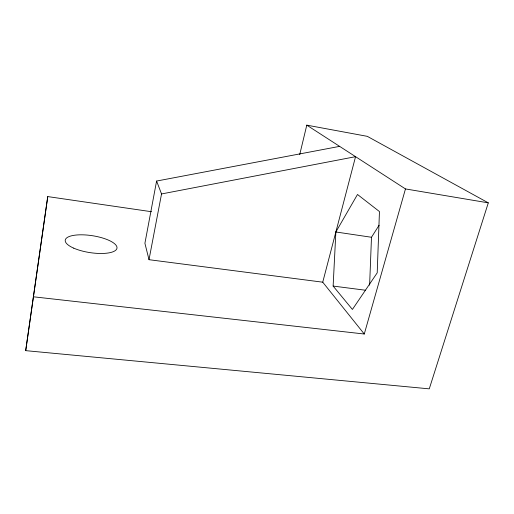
<?xml version="1.0" encoding="UTF-8"?>
<svg xmlns="http://www.w3.org/2000/svg" width="514" height="514" viewBox="0 0 514 514"><rect width="100%" height="100%" fill="white"/><g stroke="black" fill="none" stroke-linecap="round" stroke-linejoin="round"><path stroke-width="0.77" d="M369.617 285.142L371.487 237.262L379.094 225.248M333.13 286.067L335.867 231.981L357.493 194.485L379.454 211.562L377.205 272.844L352.411 309.441L333.13 286.067L365.454 290.224M299.707 154.63L306.787 125.146L367.292 136.338L488.3 202.85L429.267 388.854L25.7 350.651L47.757 196.586L151.534 211.723M25.7 350.651L47.757 196.586M339.619 146.368L156.597 181.05L144.909 243.276L149.009 259.692L322.741 282.186L364.278 334.01L405.469 188.927L306.787 125.146M149.009 259.692L161.537 193.951L156.597 181.05M322.741 282.186L355.559 156.674L161.537 193.951M33.628 296.816L364.278 334.01M335.867 231.981L371.487 237.262M405.469 188.927L488.3 202.85M73.74 248.153A26.175 8.539 8.8 0 0 116.44 249.444A26.175 8.539 8.8 0 0 83.184 234.84A26.175 8.539 8.8 0 0 73.74 248.153"/></g></svg>
